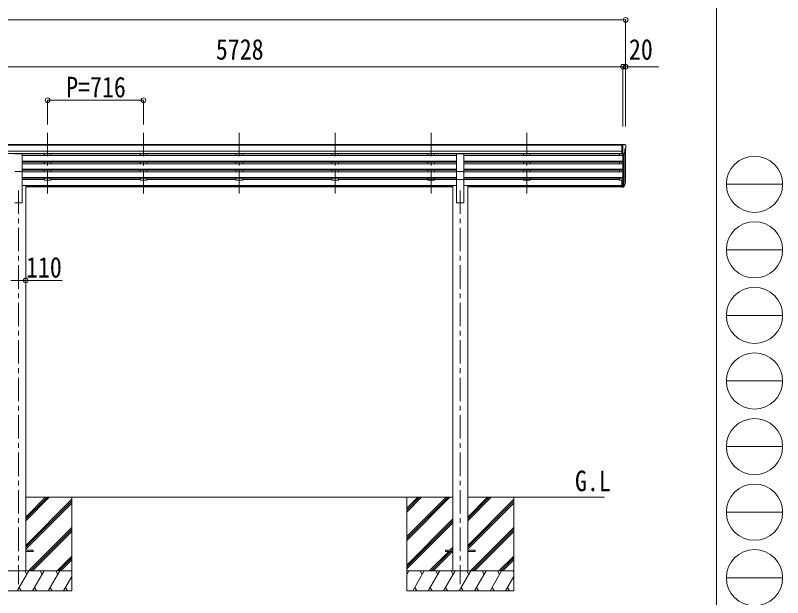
# Model space of a CAD drawing. Units: millimetres at full size, sheet at 1:35; some dimension numbers follow another scale. Extents: x -9837 to 9837, y -6790 to 6790.
# Drawn here: x 4108 to 9837, y -4314 to 37 of the extents above; entities that cross this region are included whole.
import ezdxf
from ezdxf.enums import TextEntityAlignment as Align

# ---------------------------------------------------------------- set-up
doc = ezdxf.new("R2010")
doc.units = ezdxf.units.MM
doc.header["$LTSCALE"] = 35
doc.header["$PDMODE"] = 32
doc.header["$PDSIZE"] = 35
doc.linetypes.add('CHAIN1', pattern=[8, 5, -1, 1, -1])
for name, color, linetype, lineweight in [('0-0_0', 7, 'Continuous', 9), ('0-1_本体', 5, 'CHAIN1', 9), ('0-3_ELV2', 4, 'Continuous', 9), ('0-6_OTH_LINE', 6, 'Continuous', 9), ('F-0_240', 7, 'Continuous', 9)]:
    doc.layers.add(name, color=color, linetype=linetype, lineweight=lineweight)
doc.layers.add('0-7_SHAPE', color=7, linetype='Continuous')
doc.styles.add('ＭＳ ゴシック', font='')
doc.styles.get('ＭＳ ゴシック').set_extended_font_data('MS Gothic')

msp = doc.modelspace()

# ---------------------------------------------------------------- linework, layer by layer
at = {"layer": '0-0_0'}
for p, q in [((4185.33, -3739.54), (4360.96, -3563.91)), ((4185.33, -3725.39), (4346.82, -3563.91)), ((4185.33, -3711.25), (4332.68, -3563.91)), ((4185.33, -3563.91), (7374.93, -3563.91)), ((4185.33, -3923.38), (4530.13, -3578.59)), ((4185.33, -3937.52), (4530.13, -3592.73)), ((4185.33, -3951.67), (4530.13, -3606.87)), ((4530.13, -3563.91), (4530.13, -4263.91)), ((7030.13, -3563.91), (7030.13, -4263.91)), ((7030.13, -3858.08), (7324.31, -3563.91)), ((7030.13, -3872.23), (7338.45, -3563.91)), ((7030.13, -3886.37), (7352.59, -3563.91)), ((7030.13, -3674.24), (7140.46, -3563.91)), ((7030.13, -3660.09), (7126.32, -3563.91)), ((7030.13, -3645.95), (7112.18, -3563.91)), ((7485.33, -3563.91), (8506.13, -3563.91)), ((7485.33, -3739.54), (7660.96, -3563.91)), ((7485.33, -3725.39), (7646.82, -3563.91)), ((7485.33, -3711.25), (7632.68, -3563.91)), ((7485.33, -3923.38), (7830.13, -3578.59)), ((7485.33, -3937.52), (7830.13, -3592.73)), ((7485.33, -3951.67), (7830.13, -3606.87)), ((7830.13, -3563.91), (7830.13, -4263.91)), ((7030.13, -4070.21), (7374.93, -3725.42)), ((7030.13, -4084.36), (7374.93, -3739.56)), ((7030.13, -4098.5), (7374.93, -3753.7)), ((4206.94, -4113.91), (4530.13, -3790.72)), ((4221.08, -4113.91), (4530.13, -3804.86)), ((4235.23, -4113.91), (4530.13, -3819)), ((7506.94, -4113.91), (7830.13, -3790.72)), ((7521.08, -4113.91), (7830.13, -3804.86)), ((7535.23, -4113.91), (7830.13, -3819)), ((7353.07, -3959.41), (7374.93, -3937.55)), ((7367.22, -3959.41), (7374.93, -3951.69)), ((4419.07, -4113.91), (4530.13, -4002.85)), ((7198.57, -4113.91), (7344.07, -3968.41)), ((7212.71, -4113.91), (7358.22, -3968.41)), ((7226.86, -4113.91), (7372.36, -3968.41)), ((7719.07, -4113.91), (7830.13, -4002.85)), ((4433.21, -4113.91), (4530.13, -4016.99)), ((4447.36, -4113.91), (4530.13, -4031.13)), ((7733.21, -4113.91), (7830.13, -4016.99)), ((7747.36, -4113.91), (7830.13, -4031.13)), ((4530.13, -4113.91), (3730.13, -4113.91)), ((4121.29, -4263.91), (4207.89, -4113.91)), ((4192.89, -4139.89), (4177.89, -4113.9)), ((4236.76, -4263.91), (4323.36, -4113.91)), ((4308.36, -4139.89), (4293.36, -4113.91)), ((4352.23, -4263.91), (4438.83, -4113.91)), ((4408.83, -4113.91), (4423.83, -4139.89)), ((4524.3, -4113.91), (4530.13, -4124.01)), ((7830.13, -4113.91), (7030.13, -4113.91)), ((7030.13, -4141.41), (7046.01, -4113.91)), ((7074.88, -4263.91), (7161.48, -4113.91)), ((7146.48, -4139.89), (7131.48, -4113.91)), ((7190.35, -4263.91), (7276.95, -4113.91)), ((7261.95, -4139.89), (7246.95, -4113.91)), ((7305.82, -4263.91), (7392.42, -4113.91)), ((7377.42, -4139.89), (7362.42, -4113.91)), ((7421.29, -4263.91), (7507.89, -4113.91)), ((7492.89, -4139.89), (7477.89, -4113.9)), ((7536.76, -4263.91), (7623.36, -4113.91)), ((7608.36, -4139.89), (7593.36, -4113.91)), ((7652.23, -4263.91), (7738.83, -4113.91)), ((7708.83, -4113.91), (7723.83, -4139.89)), ((7824.3, -4113.91), (7830.13, -4124.01)), ((4467.7, -4263.91), (4530.13, -4155.77)), ((7767.7, -4263.91), (7830.13, -4155.77)), ((4136.29, -4237.93), (4151.29, -4263.91)), ((4251.76, -4237.93), (4266.76, -4263.91)), ((4367.23, -4237.93), (4382.23, -4263.91)), ((4482.7, -4237.93), (4497.7, -4263.91)), ((7089.88, -4237.93), (7104.87, -4263.91)), ((7205.35, -4237.93), (7220.35, -4263.91)), ((7320.82, -4237.92), (7335.82, -4263.91)), ((7436.29, -4237.93), (7451.29, -4263.91)), ((7551.76, -4237.93), (7566.76, -4263.91)), ((7667.23, -4237.93), (7682.23, -4263.91)), ((7782.7, -4237.93), (7797.7, -4263.91)), ((3730.13, -4263.91), (4530.13, -4263.91)), ((7030.13, -4263.91), (7830.13, -4263.91))]:
    msp.add_line(p, q, dxfattribs=at)
at = {"layer": '0-1_本体'}
for p, q in [((4348.13, -839.5), (4348.13, -1317.02)), ((5064.13, -839.5), (5064.13, -1317.02)), ((5780.13, -839.5), (5780.13, -1317.02)), ((6496.13, -839.5), (6496.13, -1317.02)), ((7212.13, -839.5), (7212.13, -1317.02)), ((7928.13, -839.5), (7928.13, -1317.02)), ((4130.13, -1270.34), (4130.13, -4213.91)), ((7430.13, -1270.34), (7430.13, -4213.91))]:
    msp.add_line(p, q, dxfattribs=at)
at = {"layer": '0-3_ELV2'}
for p, q in [((2932.63, -928.63), (8637.63, -928.63)), ((2932.63, -933.85), (8637.63, -933.85)), ((8637.63, -927.03), (8627.63, -927.11)), ((8627.63, -928.63), (8627.63, -927.11)), ((8637.63, -999.01), (8637.63, -927.03)), ((8656.13, -927.03), (8637.63, -927.03)), ((8644.13, -1000.01), (8644.13, -927.03)), ((8656.13, -927.03), (8658.46, -927.17)), ((8658.13, -961.54), (8658.13, -977.81)), ((8663.6, -958.21), (8658.28, -961.28)), ((8659.22, -927.59), (8663.29, -933.4)), ((8664.13, -957.6), (8664.13, -1192.27)), ((8666.13, -936.4), (8666.13, -937.03)), ((8637.63, -977.38), (2922.63, -977.38)), ((8637.63, -995.23), (2922.63, -995.23)), ((4102.63, -997.66), (4157.63, -997.66)), ((4157.63, -1129.45), (4157.63, -997.66)), ((7402.63, -998.48), (4157.63, -998.48)), ((7402.63, -1010.99), (4157.63, -1010.99)), ((4323.13, -998.48), (4323.13, -1010.99)), ((4373.13, -998.48), (4373.13, -1010.89)), ((5039.13, -998.48), (5039.13, -1010.99)), ((5089.13, -998.48), (5089.13, -1010.89)), ((5755.13, -998.48), (5755.13, -1010.99)), ((5805.13, -998.48), (5805.13, -1010.89)), ((6471.13, -998.48), (6471.13, -1010.99)), ((6521.13, -998.48), (6521.13, -1010.89)), ((7187.13, -998.48), (7187.13, -1010.99)), ((7237.13, -998.48), (7237.13, -1010.89)), ((7402.63, -1129.45), (7402.63, -997.66)), ((7402.63, -997.66), (7457.63, -997.66)), ((7457.63, -1129.45), (7457.63, -997.66)), ((8637.63, -998.58), (7457.63, -998.58)), ((7457.63, -1010.99), (8644.13, -1010.99)), ((7903.13, -998.48), (7903.13, -1010.99)), ((7953.13, -998.48), (7953.13, -1010.89)), ((8619.13, -998.48), (8619.13, -1010.99)), ((8637.63, -999.01), (8644.13, -999.01)), ((8644.13, -1000.01), (8649.34, -999.69)), ((8644.13, -1000.01), (8644.13, -1192.63)), ((8650.13, -999.53), (8650.14, -1237.41)), ((8651.76, -998.2), (8660.76, -982.6)), ((8659.16, -985.37), (8659.16, -1218.97)), ((7402.63, -1052.86), (4157.63, -1052.86)), ((7402.63, -1054.36), (4157.63, -1054.36)), ((7402.63, -1058.68), (4157.63, -1058.68)), ((7402.63, -1071.53), (4157.63, -1071.53)), ((4323.13, -1058.68), (4323.13, -1071.53)), ((4373.13, -1058.68), (4373.13, -1071.53)), ((5039.13, -1058.68), (5039.13, -1071.53)), ((5089.13, -1058.68), (5089.13, -1071.53)), ((5755.13, -1058.68), (5755.13, -1071.53)), ((5805.13, -1058.68), (5805.13, -1071.53)), ((6471.13, -1058.68), (6471.13, -1071.53)), ((6521.13, -1058.68), (6521.13, -1071.53)), ((7187.13, -1058.68), (7187.13, -1071.53)), ((7237.13, -1058.68), (7237.13, -1071.53)), ((7457.63, -1052.86), (8644.13, -1052.86)), ((7457.63, -1054.36), (8644.13, -1054.36)), ((7457.63, -1058.68), (8644.13, -1058.68)), ((7457.63, -1071.53), (8644.13, -1071.53)), ((7903.13, -1058.68), (7903.13, -1071.53)), ((7953.13, -1058.68), (7953.13, -1071.53)), ((8619.13, -1058.68), (8619.13, -1071.53)), ((4102.63, -1129.45), (4157.63, -1129.45)), ((7402.63, -1113.41), (4157.63, -1113.41)), ((7402.63, -1114.91), (4157.63, -1114.91)), ((7402.63, -1119.22), (4157.63, -1119.22)), ((4157.63, -1129.45), (4157.63, -1363.91)), ((7402.63, -1132.08), (4157.63, -1132.08)), ((4323.13, -1119.22), (4323.13, -1131.98)), ((4373.13, -1119.22), (4373.13, -1132.08)), ((5039.13, -1119.22), (5039.13, -1131.98)), ((5089.13, -1119.22), (5089.13, -1132.08)), ((5755.13, -1119.22), (5755.13, -1131.98)), ((5805.13, -1119.22), (5805.13, -1132.08)), ((6471.13, -1119.22), (6471.13, -1131.98)), ((6521.13, -1119.22), (6521.13, -1132.08)), ((7187.13, -1119.22), (7187.13, -1131.98)), ((7237.13, -1119.22), (7237.13, -1132.08)), ((7402.63, -1129.45), (7402.63, -1363.91)), ((7402.63, -1129.45), (7457.63, -1129.45)), ((7457.63, -1113.41), (8644.13, -1113.41)), ((7457.63, -1114.91), (8644.13, -1114.91)), ((7457.63, -1119.22), (8644.13, -1119.22)), ((7457.63, -1129.45), (7457.63, -1363.91)), ((7457.63, -1132.08), (8644.13, -1132.08)), ((7903.13, -1119.22), (7903.13, -1131.98)), ((7953.13, -1119.22), (7953.13, -1132.08)), ((8619.13, -1119.22), (8619.13, -1132.08)), ((7402.63, -1173.96), (4157.63, -1173.96)), ((7402.63, -1175.46), (4157.63, -1175.46)), ((7402.63, -1179.77), (4157.63, -1179.77)), ((4323.13, -1188.32), (4157.63, -1188.32)), ((4323.13, -1179.77), (4323.13, -1193.26)), ((4373.13, -1193.26), (4323.13, -1193.26)), ((4373.13, -1179.77), (4373.13, -1193.26)), ((5039.13, -1188.32), (4373.13, -1188.32)), ((5039.13, -1179.77), (5039.13, -1193.26)), ((5089.13, -1193.26), (5039.13, -1193.26)), ((5089.13, -1179.77), (5089.13, -1193.26)), ((5755.13, -1188.32), (5089.13, -1188.32)), ((5755.13, -1179.77), (5755.13, -1193.26)), ((5805.13, -1193.26), (5755.13, -1193.26)), ((5805.13, -1179.77), (5805.13, -1193.26)), ((6471.13, -1188.32), (5805.13, -1188.32)), ((6471.13, -1179.77), (6471.13, -1193.26)), ((6521.13, -1193.26), (6471.13, -1193.26)), ((6521.13, -1179.77), (6521.13, -1193.26)), ((7402.63, -1188.32), (6521.13, -1188.32)), ((7187.13, -1179.77), (7187.13, -1193.26)), ((7457.63, -1188.32), (7187.13, -1188.32)), ((7237.13, -1193.26), (7187.13, -1193.26)), ((7237.13, -1179.77), (7237.13, -1193.26)), ((8619.13, -1188.32), (7237.13, -1188.32)), ((7457.63, -1173.96), (8644.13, -1173.96)), ((7457.63, -1175.46), (8644.13, -1175.46)), ((7457.63, -1179.77), (8644.13, -1179.77)), ((7903.13, -1179.77), (7903.13, -1193.26)), ((7953.13, -1193.26), (7903.13, -1193.26)), ((7953.13, -1179.77), (7953.13, -1193.26)), ((8619.13, -1179.77), (8619.13, -1193.26)), ((8619.13, -1193.26), (8637.63, -1193.26)), ((8637.63, -1192.63), (8637.63, -1246.66)), ((8637.63, -1192.63), (8644.13, -1192.63)), ((8644.13, -1192.63), (8644.13, -1247.4)), ((4185.33, -1234.91), (4157.63, -1234.91)), ((4185.33, -1234.91), (4185.33, -4113.91)), ((7374.93, -1235.33), (4185.33, -1235.33)), ((7374.93, -1236.73), (4185.33, -1236.73)), ((7374.93, -1244.42), (4185.33, -1244.42)), ((7374.93, -1234.91), (7374.93, -4113.91)), ((7374.93, -1234.91), (7402.63, -1234.91)), ((7485.33, -1234.91), (7457.63, -1234.91)), ((7485.33, -1234.91), (7485.33, -4113.91)), ((7485.33, -1235.33), (8637.63, -1235.33)), ((7485.33, -1236.73), (8637.63, -1236.73)), ((8637.63, -1244.42), (7485.33, -1244.42)), ((8637.63, -1232.76), (8644.13, -1232.76)), ((8637.63, -1237.64), (8644.13, -1237.64)), ((8637.63, -1246.66), (8644.13, -1246.66)), ((8644.13, -1237.66), (8649.27, -1237.66)), ((8644.13, -1239.47), (8648.98, -1239.47)), ((8644.13, -1247.4), (8648.98, -1247.4)), ((8650.56, -1236.98), (8658.32, -1221.58)), ((8659.77, -1221.94), (8651.57, -1238.11)), ((8660.38, -1222.5), (8651.57, -1246.05)), ((8662.43, -1205.44), (8659.16, -1212.51)), ((8663.04, -1206.82), (8659.16, -1214.77)), ((8660.72, -1218.09), (8660.38, -1222.5)), ((4102.63, -1363.91), (4157.63, -1363.91)), ((7402.63, -1363.91), (7457.63, -1363.91)), ((4185.33, -3959.41), (4240.13, -3959.41)), ((4185.33, -3968.41), (4240.13, -3968.41)), ((4240.13, -3959.41), (4240.13, -3968.41)), ((7320.13, -3959.41), (7374.93, -3959.41)), ((7485.33, -3959.41), (7540.13, -3959.41)), ((7485.33, -3968.41), (7540.13, -3968.41)), ((7540.13, -3959.41), (7540.13, -3968.41))]:
    msp.add_line(p, q, dxfattribs=at)
msp.add_lwpolyline([(7320.13, -3959.41), (7320.13, -3968.41), (7374.93, -3968.41)], dxfattribs=at)
for centre, radius, start, end in [((8658.43, -961.54), 0.3, 120, 180), ((8658.4, -928.17), 1, 35, 86.5), ((8663.13, -936.4), 3, 0, 87), ((8659.23, -953.84), 6.18, 315.00103, 354.2965), ((8464.13, -937.03), 202, 355.05096, 0), ((8649.16, -996.7), 3, 273.5, 330), ((8658.43, -977.81), 0.3, 180, 265.2833), ((8658.16, -981.1), 3, 330, 85.2833), ((8633.54, -1195.95), 30.41, 341.80266, 352.8448), ((8634.95, -1197.7), 29.53, 342.01856, 353.49194)]:
    msp.add_arc(centre, radius, start, end, dxfattribs=at)
for centre, major_axis, ratio, start_param, end_param in [((8576.27, -1191.46), (-87.93, 4.42), 0.541684, 3.060334, 3.2172517), ((8575.48, -1198.14), (89.06, 1.43), 0.57596, 6.1985533, 6.3701348), ((8648.98, -1236.76), (3, 0), 0.90356, 4.712389, 5.7595865), ((8648.98, -1244.69), (-3, 0), 0.90356, 1.5707963, 2.6179939), ((8649.27, -1236.31), (1.5, 0), 0.90356, 4.712389, 5.7595865), ((8574.21, -1198.04), (88.05, 0), 0.90356, 5.9828017, 6.0168888), ((8659.42, -1218.09), (-1.3, 0), 0.90356, 2.9359903, 4.9130961), ((8573.5, -1201.9), (89.07, 0), 0.90356, 6.0316505, 6.077583)]:
    msp.add_ellipse(centre, major_axis=major_axis, ratio=ratio, start_param=start_param, end_param=end_param, dxfattribs=at)
at = {"layer": '0-6_OTH_LINE'}
for p, q in [((-2831.87, 3.15), (8664.13, 3.15)), ((8664.13, 3.15), (8664.13, -789.5)), ((2916.13, -346.85), (8644.13, -346.85)), ((8644.13, -346.85), (8644.13, -792.26)), ((8644.13, -346.85), (8664.13, -346.85)), ((8664.13, -346.85), (8664.13, -792.26)), ((4348.13, -596.85), (4348.13, -779.31)), ((4348.13, -596.85), (5064.13, -596.85)), ((5064.13, -596.85), (5064.13, -779.31)), ((4074.93, -1943.46), (4185.33, -1943.46))]:
    msp.add_line(p, q, dxfattribs=at)
at = {"layer": '0-6_OTH_LINE', "lineweight": 18}
for p, q in [((8912.97, -346.85), (8664.13, -346.85)), ((4185.33, -1943.46), (4457.02, -1943.46))]:
    msp.add_line(p, q, dxfattribs=at)
at = {"layer": '0-6_OTH_LINE'}
for p in [(8664.13, 3.15), (8644.13, -346.85), (8664.13, -346.85), (4348.13, -596.85), (5064.13, -596.85), (4185.33, -1943.46)]:
    msp.add_point(p, dxfattribs=at)
at = {"layer": 'F-0_240', "color": 5}
msp.add_line((9342.6, 6790), (9342.6, -6790), dxfattribs=at)
at = {"layer": 'F-0_240', "color": 4}
for p, q in [((9417.4, -1225), (9837.4, -1225)), ((9417.4, -1715), (9837.4, -1715)), ((9417.4, -2205), (9837.4, -2205)), ((9417.4, -2695), (9837.4, -2695)), ((9417.4, -3185), (9837.4, -3185)), ((9417.4, -3675), (9837.4, -3675)), ((9417.4, -4165), (9837.4, -4165))]:
    msp.add_line(p, q, dxfattribs=at)
for centre in [(9627.4, -1225), (9627.4, -1715), (9627.4, -2205), (9627.4, -2695), (9627.4, -3185), (9627.4, -3675), (9627.4, -4165)]:
    msp.add_circle(centre, 210, dxfattribs=at)

# ---------------------------------------------------------------- texts
at = {"layer": '0-6_OTH_LINE', "color": 7, "style": 'ＭＳ ゴシック', "width": 0.85}
for s, p in [('5728', (5605.13, -339.85)), ('20', (8689.71, -340.28)), ('P=716', (4487.38, -621.85)), ('110', (4187.23, -1968.39))]:
    msp.add_text(s, height=154, dxfattribs=at).set_placement(p, align=Align.BOTTOM_LEFT)
at = {"layer": '0-7_SHAPE', "style": 'ＭＳ ゴシック', "width": 0.85}
msp.add_text('G.L', height=154, dxfattribs=at).set_placement((8286.8, -3564.56), align=Align.BOTTOM_LEFT)

doc.saveas('drawing.dxf')
